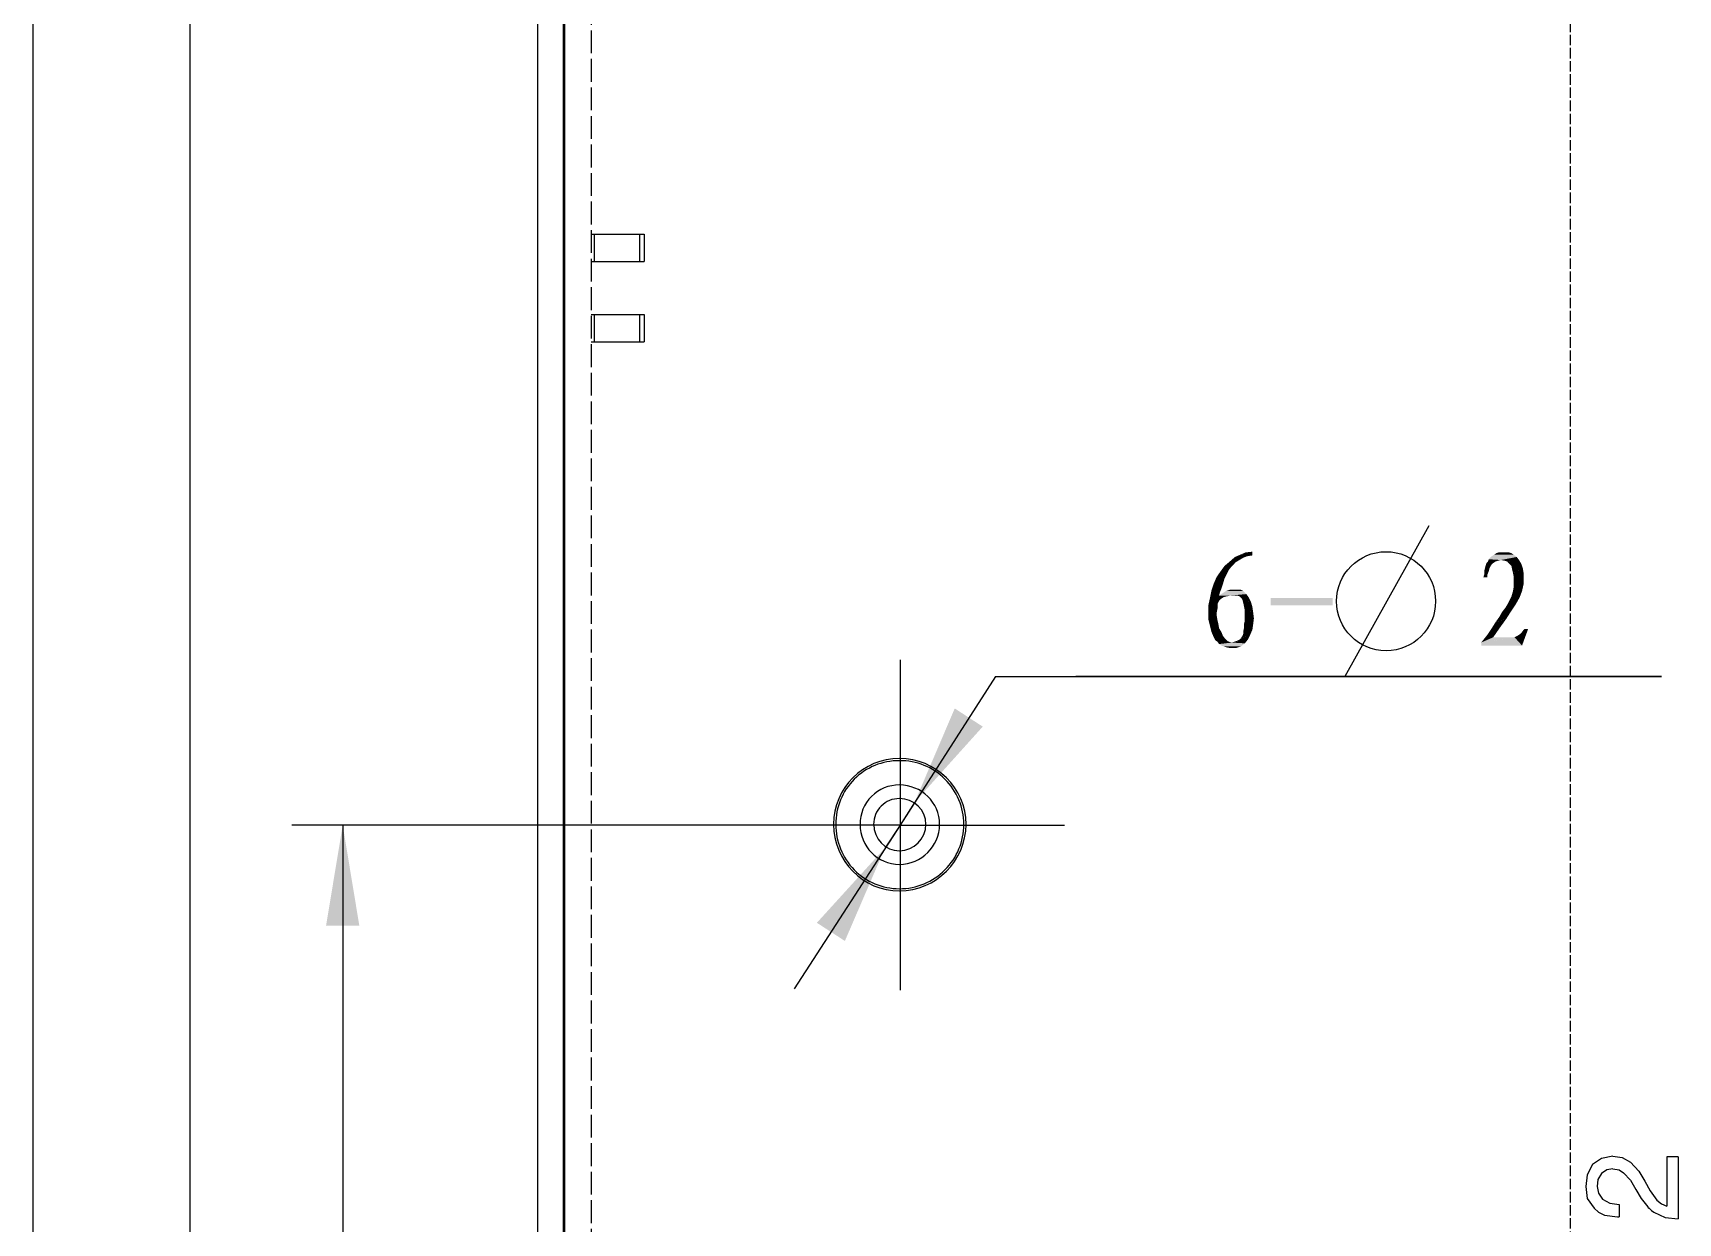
# Model space of a CAD drawing. Header units: millimetres. Extents: x 4 to 529, y -167 to 297.
# Drawn here: x 196 to 257.3, y 75.3 to 119.6 of the extents above; entities that cross this region are included whole.
import ezdxf

# ---------------------------------------------------------------- set-up
doc = ezdxf.new("R2010")
doc.units = ezdxf.units.MM
doc.linetypes.add('PDF_IMPORT', pattern=[1, 0.8, -0.2])
doc.layers.add('PDF_图层 1', color=7, linetype='Continuous', true_color=0x231f20)

msp = doc.modelspace()

# ---------------------------------------------------------------- linework, layer by layer
at = {"layer": 'PDF_图层 1', "color": 7, "linetype": 'PDF_IMPORT', "lineweight": -3, "ltscale": 0.487514, "true_color": 0xffffff}
msp.add_lwpolyline([(253.261, -12.177), (253.261, 152.351)], dxfattribs=at)
at = {"layer": 'PDF_图层 1', "color": 7, "lineweight": -3, "true_color": 0xffffff}
for points in [[(214.762, 143.093), (214.762, -2.919)], [(215.721, 143.093), (215.721, -2.919)], [(215.778, 143.093), (215.778, -2.919)], [(195.963, 139.113), (195.963, 70.101), (195.963, 1.089)], [(201.806, 130.109), (201.806, 70.101), (201.806, 10.093)], [(216.765, 112.101), (218.741, 112.101)], [(216.878, 112.101), (216.878, 111.085)], [(218.572, 112.101), (218.572, 111.085)], [(218.741, 112.101), (218.741, 111.085)], [(216.765, 111.085), (218.741, 111.085)], [(216.765, 109.109), (218.741, 109.109)], [(216.878, 109.109), (216.878, 108.093)], [(218.572, 109.109), (218.572, 108.093)], [(218.741, 109.109), (218.741, 108.093)], [(216.765, 108.093), (218.741, 108.093)], [(247.983, 101.234), (244.85, 95.617)], [(228.282, 96.238), (228.282, 94.855)], [(231.838, 95.617), (228.281, 90.085)], [(231.838, 95.617), (256.648, 95.617), (234.83, 95.617)], [(228.282, 94.855), (228.282, 90.085)], [(228.818, 90.932), (228.282, 90.085)], [(222.27, 90.085), (205.616, 90.085)], [(207.508, 90.085), (207.508, 70.101), (207.508, 50.089)], [(228.282, 90.085), (223.511, 90.085), (222.129, 90.085)], [(228.282, 90.085), (224.33, 83.988)], [(228.282, 90.085), (227.717, 89.238)], [(228.282, 90.085), (228.282, 85.343), (228.282, 83.932)], [(228.282, 90.085), (233.023, 90.085), (234.407, 90.085)], [(254.842, 77.751), (254.419, 77.666), (254.08, 77.44), (253.882, 77.045), (253.826, 76.622), (253.882, 76.17), (254.137, 75.803), (254.305, 75.662), (254.532, 75.549), (255.011, 75.492)], [(254.842, 77.271), (254.616, 77.242)], [(254.842, 77.751), (255.181, 77.694)], [(254.842, 77.271), (255.068, 77.242), (255.237, 77.13), (255.491, 76.847), (255.689, 76.509), (255.887, 76.17), (256.141, 75.859)], [(255.181, 77.694), (255.491, 77.525)], [(255.491, 77.525), (255.802, 77.186)], [(256.846, 77.722), (256.846, 75.888)], [(257.269, 77.722), (256.846, 77.722)], [(257.269, 77.722), (257.269, 75.408)], [(254.278, 76.875), (254.249, 76.621)], [(254.419, 77.101), (254.277, 76.875)], [(254.616, 77.242), (254.419, 77.101)], [(255.802, 77.186), (256.027, 76.819)], [(256.027, 76.819), (256.225, 76.452)], [(254.249, 76.621), (254.305, 76.367)], [(254.306, 76.367), (254.447, 76.142)], [(254.447, 76.141), (254.729, 76)], [(256.225, 76.452), (256.479, 76.113)], [(256.479, 76.113), (256.648, 75.972)], [(254.729, 76), (255.068, 75.944)], [(255.011, 75.492), (255.068, 75.492)], [(255.068, 75.944), (255.068, 75.492)], [(256.14, 75.859), (256.14, 75.831), (256.169, 75.831), (256.169, 75.803), (256.197, 75.803)], [(256.197, 75.803), (256.282, 75.718), (256.366, 75.662), (256.79, 75.464), (257.269, 75.408)], [(256.649, 75.972), (256.846, 75.887)]]:
    msp.add_lwpolyline(points, dxfattribs=at)
at = {"layer": 'PDF_图层 1', "color": 7, "linetype": 'PDF_IMPORT', "lineweight": -3, "ltscale": 1.063333, "true_color": 0xffffff}
msp.add_lwpolyline([(216.765, 143.093), (216.765, -2.919)], dxfattribs=at)
at = {"layer": 'PDF_图层 1', "color": 7, "lineweight": -3, "true_color": 0xffffff}
msp.add_circle((246.386, 98.426), 1.846, dxfattribs=at)
for centre, radius, start, end in [((228.255, 90.112), 2.457, 90.04113, 179.95887), ((228.231, 90.135), 2.349, 89.46998, 180.53002), ((228.279, 90.111), 2.374, 0.06204, 90.62724), ((228.243, 90.123), 1.458, 89.60388, 180.39612), ((228.245, 90.121), 0.952, 89.52116, 180.47884), ((228.255, 90.087), 2.373, 179.37432, 269.94763), ((228.231, 90.135), 2.506, 270.50195, 359.49805), ((228.255, 90.112), 2.398, 269.95021, 0.03855), ((228.243, 90.123), 1.506, 270.37573, 359.62427), ((228.241, 90.126), 1, 270.6892, 359.28352)]:
    msp.add_arc(centre, radius, start, end, dxfattribs=at)
for points in [[(230.737, 90.113), (230.737, 91.468), (229.608, 92.569), (228.253, 92.569)], [(229.749, 90.113), (229.749, 90.932), (229.072, 91.581), (228.253, 91.581)], [(229.242, 90.113), (229.242, 90.65), (228.79, 91.073), (228.253, 91.073)], [(225.798, 90.113), (225.798, 88.758), (226.899, 87.629), (228.253, 87.629)], [(226.785, 90.113), (226.785, 89.295), (227.435, 88.617), (228.253, 88.617)], [(227.294, 90.113), (227.294, 89.577), (227.717, 89.125), (228.253, 89.125)]]:
    msp.add_open_spline(points, degree=3, dxfattribs=at)
at = {"layer": 'PDF_图层 1', "color": 7, "true_color": 0xffffff, "transparency": 33554559}
for points in [[(240.757, 100.077), (240.56, 99.907), (241.068, 100.049)], [(240.56, 99.907), (240.927, 99.964), (241.068, 100.049)], [(240.56, 99.907), (240.785, 99.88), (240.927, 99.964)], [(240.955, 100.161), (240.757, 100.077), (241.406, 100.134)], [(240.757, 100.077), (241.209, 100.105), (241.407, 100.134)], [(240.757, 100.077), (241.068, 100.049), (241.209, 100.105)], [(241.152, 100.247), (240.955, 100.161), (241.406, 100.274)], [(241.406, 100.274), (240.955, 100.162), (241.406, 100.133)], [(250.213, 99.992), (250.185, 99.907), (250.664, 99.964)], [(250.185, 99.907), (250.552, 99.936), (250.664, 99.964)], [(250.185, 99.907), (250.467, 99.907), (250.552, 99.936)], [(250.241, 100.02), (250.213, 99.993), (251.257, 100.077)], [(250.213, 99.992), (250.664, 99.964), (251.257, 100.077)], [(250.326, 100.106), (250.241, 100.02), (251.257, 100.077)], [(250.41, 100.161), (250.326, 100.105), (251.144, 100.161)], [(251.144, 100.161), (250.326, 100.105), (251.257, 100.077)], [(250.495, 100.218), (250.411, 100.161), (251.06, 100.218)], [(251.06, 100.218), (250.411, 100.161), (251.144, 100.161)], [(250.777, 100.247), (250.495, 100.218), (250.975, 100.247)], [(250.58, 100.247), (250.495, 100.218), (250.777, 100.247)], [(250.975, 100.247), (250.495, 100.218), (251.06, 100.218)], [(251.257, 100.077), (250.664, 99.964), (251.342, 99.964)], [(250.664, 99.964), (250.806, 99.936), (251.342, 99.964)], [(250.806, 99.936), (250.89, 99.908), (251.342, 99.964)], [(250.89, 99.907), (250.975, 99.823), (251.342, 99.964)], [(251.342, 99.964), (250.975, 99.823), (251.427, 99.823)], [(240.079, 99.343), (239.967, 99.089), (240.362, 99.258)], [(240.079, 99.343), (240.362, 99.258), (240.446, 99.428)], [(240.221, 99.541), (240.08, 99.343), (240.447, 99.428)], [(240.221, 99.541), (240.531, 99.597), (240.644, 99.738)], [(240.362, 99.738), (240.221, 99.541), (240.644, 99.738)], [(240.221, 99.541), (240.447, 99.428), (240.532, 99.597)], [(240.56, 99.907), (240.362, 99.738), (240.785, 99.88)], [(240.362, 99.738), (240.644, 99.738), (240.785, 99.88)], [(250.044, 99.428), (250.015, 99.315), (250.156, 99.4)], [(250.157, 99.4), (250.015, 99.315), (250.157, 99.315)], [(250.072, 99.654), (250.044, 99.541), (250.241, 99.654)], [(250.044, 99.541), (250.213, 99.541), (250.241, 99.654)], [(250.044, 99.541), (250.044, 99.428), (250.213, 99.541)], [(250.044, 99.428), (250.156, 99.4), (250.213, 99.541)], [(250.1, 99.766), (250.072, 99.654), (250.298, 99.766)], [(250.072, 99.654), (250.241, 99.654), (250.298, 99.766)], [(250.1, 99.766), (250.298, 99.766), (250.382, 99.852)], [(250.128, 99.851), (250.1, 99.766), (250.382, 99.851)], [(250.185, 99.907), (250.128, 99.851), (250.467, 99.907)], [(250.128, 99.851), (250.382, 99.851), (250.467, 99.907)], [(250.975, 99.823), (251.06, 99.738), (251.427, 99.823)], [(251.427, 99.823), (251.06, 99.738), (251.483, 99.654)], [(251.06, 99.738), (251.088, 99.597), (251.483, 99.654)], [(251.088, 99.597), (251.116, 99.485), (251.483, 99.654)], [(251.116, 99.484), (251.144, 99.343), (251.511, 99.484)], [(251.483, 99.654), (251.117, 99.484), (251.511, 99.484)], [(251.511, 99.484), (251.144, 99.343), (251.511, 99.287)], [(251.144, 99.343), (251.144, 99.174), (251.511, 99.287)], [(239.882, 98.835), (239.826, 98.553), (240.193, 98.75)], [(239.826, 98.553), (240.165, 98.638), (240.193, 98.75)], [(239.967, 99.089), (239.882, 98.835), (240.306, 99.061)], [(239.882, 98.835), (240.249, 98.892), (240.306, 99.061)], [(239.882, 98.835), (240.193, 98.75), (240.249, 98.892)], [(239.967, 99.089), (240.306, 99.061), (240.362, 99.258)], [(241.068, 98.807), (240.164, 98.638), (241.181, 98.694)], [(240.419, 98.807), (240.165, 98.638), (241.068, 98.807)], [(240.503, 98.835), (240.419, 98.807), (240.955, 98.863)], [(240.955, 98.863), (240.419, 98.807), (241.067, 98.807)], [(240.814, 98.863), (240.503, 98.835), (240.955, 98.863)], [(240.701, 98.863), (240.503, 98.835), (240.813, 98.863)], [(240.588, 98.863), (240.503, 98.835), (240.7, 98.863)], [(251.116, 98.807), (251.06, 98.609), (251.455, 98.807)], [(251.06, 98.609), (251.37, 98.581), (251.455, 98.807)], [(251.116, 98.807), (251.455, 98.807), (251.511, 99.061)], [(251.144, 98.976), (251.117, 98.807), (251.511, 99.061)], [(251.511, 99.287), (251.144, 99.174), (251.511, 99.061)], [(251.144, 99.174), (251.144, 98.976), (251.511, 99.061)], [(239.826, 98.553), (239.769, 98.299), (240.249, 98.525)], [(239.77, 98.299), (240.165, 98.44), (240.249, 98.525)], [(239.77, 98.299), (240.108, 98.327), (240.165, 98.44)], [(240.108, 98.327), (239.77, 98.299), (240.108, 98.243)], [(239.77, 98.299), (239.77, 98.017), (240.108, 98.242)], [(240.108, 98.243), (239.77, 98.016), (240.108, 98.157)], [(239.77, 98.017), (240.08, 98.017), (240.108, 98.158)], [(239.825, 98.553), (240.446, 98.609), (240.588, 98.638)], [(240.165, 98.638), (239.826, 98.553), (240.588, 98.638)], [(239.826, 98.553), (240.334, 98.581), (240.446, 98.609)], [(239.826, 98.553), (240.249, 98.525), (240.334, 98.581)], [(240.165, 98.638), (240.588, 98.638), (241.181, 98.694)], [(240.588, 98.638), (240.757, 98.638), (241.181, 98.694)], [(240.757, 98.638), (240.842, 98.638), (241.181, 98.694)], [(240.842, 98.638), (240.927, 98.609), (241.181, 98.694)], [(241.181, 98.694), (240.927, 98.609), (241.265, 98.581)], [(240.927, 98.609), (241.011, 98.525), (241.265, 98.581)], [(241.011, 98.525), (241.039, 98.468), (241.265, 98.581)], [(241.265, 98.581), (241.039, 98.468), (241.35, 98.412)], [(241.039, 98.468), (241.068, 98.355), (241.35, 98.411)], [(241.068, 98.355), (241.096, 98.214), (241.35, 98.412)], [(241.35, 98.412), (241.096, 98.214), (241.407, 98.214)], [(241.096, 98.214), (241.124, 98.073), (241.407, 98.214)], [(241.406, 98.214), (241.125, 98.073), (241.435, 98.017)], [(242.084, 98.553), (242.084, 98.271), (244.398, 98.553)], [(244.398, 98.553), (242.084, 98.271), (244.398, 98.271)], [(250.834, 98.186), (250.721, 98.044), (251.06, 98.073)], [(250.919, 98.327), (250.834, 98.186), (251.229, 98.327)], [(250.834, 98.186), (251.06, 98.073), (251.229, 98.327)], [(250.975, 98.44), (250.918, 98.327), (251.37, 98.581)], [(250.919, 98.327), (251.229, 98.327), (251.37, 98.581)], [(251.06, 98.609), (250.975, 98.44), (251.37, 98.581)], [(240.079, 98.017), (239.769, 97.735), (240.079, 97.875)], [(240.079, 97.876), (239.769, 97.734), (240.108, 97.706)], [(239.77, 98.017), (239.77, 97.735), (240.08, 98.017)], [(239.77, 97.735), (239.826, 97.508), (240.108, 97.706)], [(240.108, 97.706), (239.826, 97.509), (240.136, 97.593)], [(240.136, 97.593), (239.826, 97.508), (240.164, 97.424)], [(239.826, 97.508), (239.882, 97.283), (240.165, 97.424)], [(241.124, 97.706), (241.096, 97.593), (241.463, 97.79)], [(241.096, 97.593), (241.435, 97.565), (241.463, 97.79)], [(241.096, 97.593), (241.096, 97.452), (241.435, 97.565)], [(241.096, 97.452), (241.407, 97.367), (241.435, 97.565)], [(241.124, 98.073), (241.124, 97.903), (241.435, 98.016)], [(241.435, 98.017), (241.124, 97.904), (241.463, 97.79)], [(241.124, 97.903), (241.124, 97.706), (241.463, 97.791)], [(250.467, 97.649), (250.326, 97.424), (250.636, 97.452)], [(250.608, 97.847), (250.467, 97.65), (250.862, 97.763)], [(250.467, 97.649), (250.636, 97.452), (250.862, 97.762)], [(250.721, 98.044), (250.608, 97.847), (251.06, 98.073)], [(250.608, 97.847), (250.862, 97.763), (251.06, 98.073)], [(240.165, 97.424), (239.882, 97.283), (240.249, 97.283)], [(239.882, 97.283), (239.967, 97.085), (240.249, 97.283)], [(240.249, 97.283), (239.967, 97.085), (240.306, 97.141)], [(240.306, 97.141), (239.967, 97.085), (240.39, 97.029)], [(239.967, 97.085), (240.024, 96.972), (240.39, 97.029)], [(240.39, 97.029), (240.024, 96.972), (240.475, 96.944)], [(240.024, 96.972), (240.108, 96.916), (240.475, 96.944)], [(240.475, 96.944), (240.108, 96.916), (240.56, 96.916)], [(240.108, 96.916), (240.165, 96.831), (240.559, 96.916)], [(240.56, 96.916), (240.164, 96.831), (240.644, 96.888)], [(240.644, 96.887), (240.164, 96.831), (241.125, 96.859)], [(240.729, 96.916), (240.644, 96.888), (241.237, 97)], [(240.644, 96.887), (241.125, 96.859), (241.237, 97)], [(240.814, 96.944), (240.729, 96.916), (241.237, 97.001)], [(240.927, 97), (240.814, 96.944), (241.238, 97)], [(240.983, 97.057), (240.926, 97), (241.322, 97.17)], [(240.927, 97), (241.238, 97), (241.322, 97.17)], [(241.039, 97.141), (240.983, 97.057), (241.322, 97.17)], [(241.068, 97.226), (241.039, 97.141), (241.322, 97.17)], [(241.096, 97.452), (241.068, 97.311), (241.407, 97.367)], [(241.068, 97.311), (241.068, 97.226), (241.406, 97.368)], [(241.068, 97.226), (241.322, 97.17), (241.406, 97.368)], [(250.156, 97.17), (249.931, 96.888), (250.382, 97.085)], [(250.382, 97.085), (249.931, 96.888), (251.172, 97.085)], [(249.931, 96.887), (249.931, 96.775), (251.173, 97.085)], [(251.173, 97.085), (249.931, 96.775), (251.455, 96.775)], [(250.326, 97.424), (250.157, 97.17), (250.636, 97.452)], [(250.157, 97.17), (250.382, 97.085), (250.636, 97.452)], [(251.285, 97.141), (251.173, 97.085), (251.455, 96.775)], [(251.37, 97.198), (251.285, 97.141), (251.681, 97.395)], [(251.285, 97.141), (251.455, 96.775), (251.681, 97.395)], [(251.455, 97.283), (251.37, 97.198), (251.681, 97.395)], [(251.54, 97.395), (251.455, 97.283), (251.681, 97.395)], [(240.165, 96.831), (240.249, 96.775), (241.124, 96.859)], [(240.249, 96.775), (240.334, 96.747), (241.124, 96.859)], [(240.334, 96.746), (240.983, 96.746), (241.124, 96.859)], [(240.334, 96.746), (240.419, 96.718), (240.984, 96.746)], [(240.419, 96.718), (240.532, 96.69), (240.983, 96.746)], [(240.531, 96.69), (240.616, 96.69), (240.983, 96.747)], [(240.616, 96.69), (240.813, 96.69), (240.983, 96.747)], [(228.818, 90.932), (231.358, 93.755), (230.314, 94.432)], [(207.508, 90.085), (206.887, 86.331), (208.128, 86.331)], [(227.717, 89.238), (225.177, 86.444), (226.221, 85.767)]]:
    msp.add_solid(points, dxfattribs=at)
at = {"layer": 'PDF_图层 1', "color": 7, "lineweight": -3, "true_color": 0xffffff, "transparency": 33554559}
msp.add_solid([(255.068, 75.944), (255.068, 75.916), (255.096, 75.944), (255.096, 75.916)], dxfattribs=at)
msp.add_solid([(255.068, 75.944), (255.068, 75.916), (255.096, 75.944), (255.096, 75.916)], dxfattribs=at)

doc.saveas('drawing.dxf')
